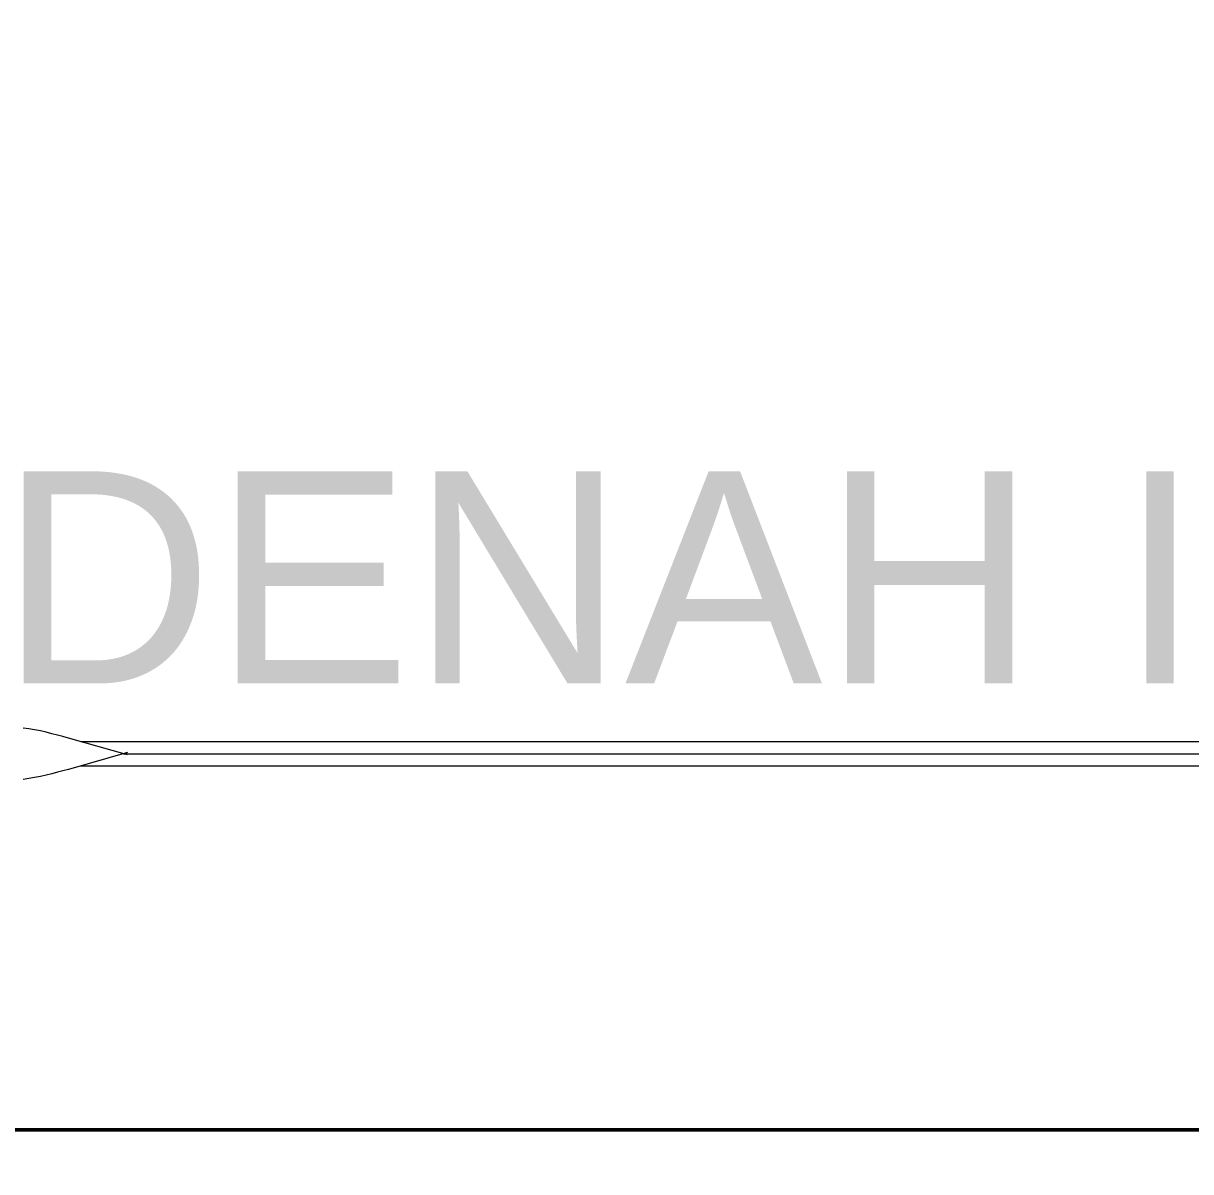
# Model space of a CAD drawing. Header units: centimetres. Extents: x -377343 to 693706, y 194584 to 813780.
# Drawn here: x 203840.6 to 204099.1, y 497769.9 to 498024.1 of the extents above; entities that cross this region are included whole.
import ezdxf

# ---------------------------------------------------------------- set-up
doc = ezdxf.new("R2010")
doc.units = ezdxf.units.CM
doc.layers.add('Legenda', color=252, linetype='Continuous', lineweight=20)
doc.layers.add('PIPA', color=11, linetype='Continuous')
doc.layers.add('TEXT', color=7, linetype='Continuous')
doc.styles.get("Standard").update_dxf_attribs({"font": 'arial.ttf'})

msp = doc.modelspace()

# ---------------------------------------------------------------- linework, layer by layer
at = {"layer": 'Legenda', "color": 1, "lineweight": 50}
msp.add_lwpolyline([(202636.04, 500582.743), (206006.733, 500582.743), (206006.733, 497779.182), (202636.04, 497779.182)], close=True, dxfattribs=at)
at = {"layer": 'PIPA', "lineweight": 35, "extrusion": (0, 0.816497, 0.57735), "elevation": 193451.324}
msp.add_lwpolyline([(-421704.212, -325591.681), (-159560.265, -63447.734), (377343.333, -600351.331), (-158232.47, -1135927.133), (-693706.405, -600453.199), (-454216.825, -360963.619)], dxfattribs=at)
at = {"layer": 'TEXT', "color": 2, "linetype": 'Continuous', "lineweight": 13}
for p, q in [((203841.862, 497867.934), (203840.582, 497868.105)), ((203843.137, 497867.713), (203841.862, 497867.934)), ((203844.407, 497867.451), (203843.137, 497867.713)), ((203845.67, 497867.159), (203844.407, 497867.451)), ((203846.925, 497866.846), (203845.67, 497867.159)), ((203848.171, 497866.524), (203846.925, 497866.846)), ((203849.406, 497866.201), (203848.171, 497866.524)), ((203850.629, 497865.889), (203849.406, 497866.201)), ((203863.691, 497862.173), (203850.629, 497865.889)), ((203863.691, 497862.653), (203850.629, 497858.937)), ((203845.67, 497857.667), (203844.407, 497857.374)), ((203846.925, 497857.979), (203845.67, 497857.667)), ((203848.171, 497858.302), (203846.925, 497857.979)), ((203849.406, 497858.624), (203848.171, 497858.302)), ((203850.629, 497858.937), (203849.406, 497858.624)), ((203841.862, 497856.891), (203840.582, 497856.721)), ((203843.137, 497857.113), (203841.862, 497856.891)), ((203844.407, 497857.374), (203843.137, 497857.113))]:
    msp.add_line(p, q, dxfattribs=at)
at = {"layer": 'TEXT', "color": 2, "linetype": 'Continuous', "lineweight": 9}
for p, q in [((203853.4, 497865.1), (204766.861, 497865.1)), ((203853.4, 497859.725), (204766.861, 497859.725))]:
    msp.add_line(p, q, dxfattribs=at)
at = {"layer": 'TEXT', "color": 2, "linetype": 'Continuous', "lineweight": 15}
msp.add_line((203862.847, 497862.413), (204766.861, 497862.413), dxfattribs=at)

# ---------------------------------------------------------------- texts
at = {"layer": 'TEXT', "color": 2}
msp.add_text('DENAH INSTALASI AIR KOTOR', height=46.96188, dxfattribs=at).set_placement((203835.318, 497877.98))

doc.saveas('drawing.dxf')
